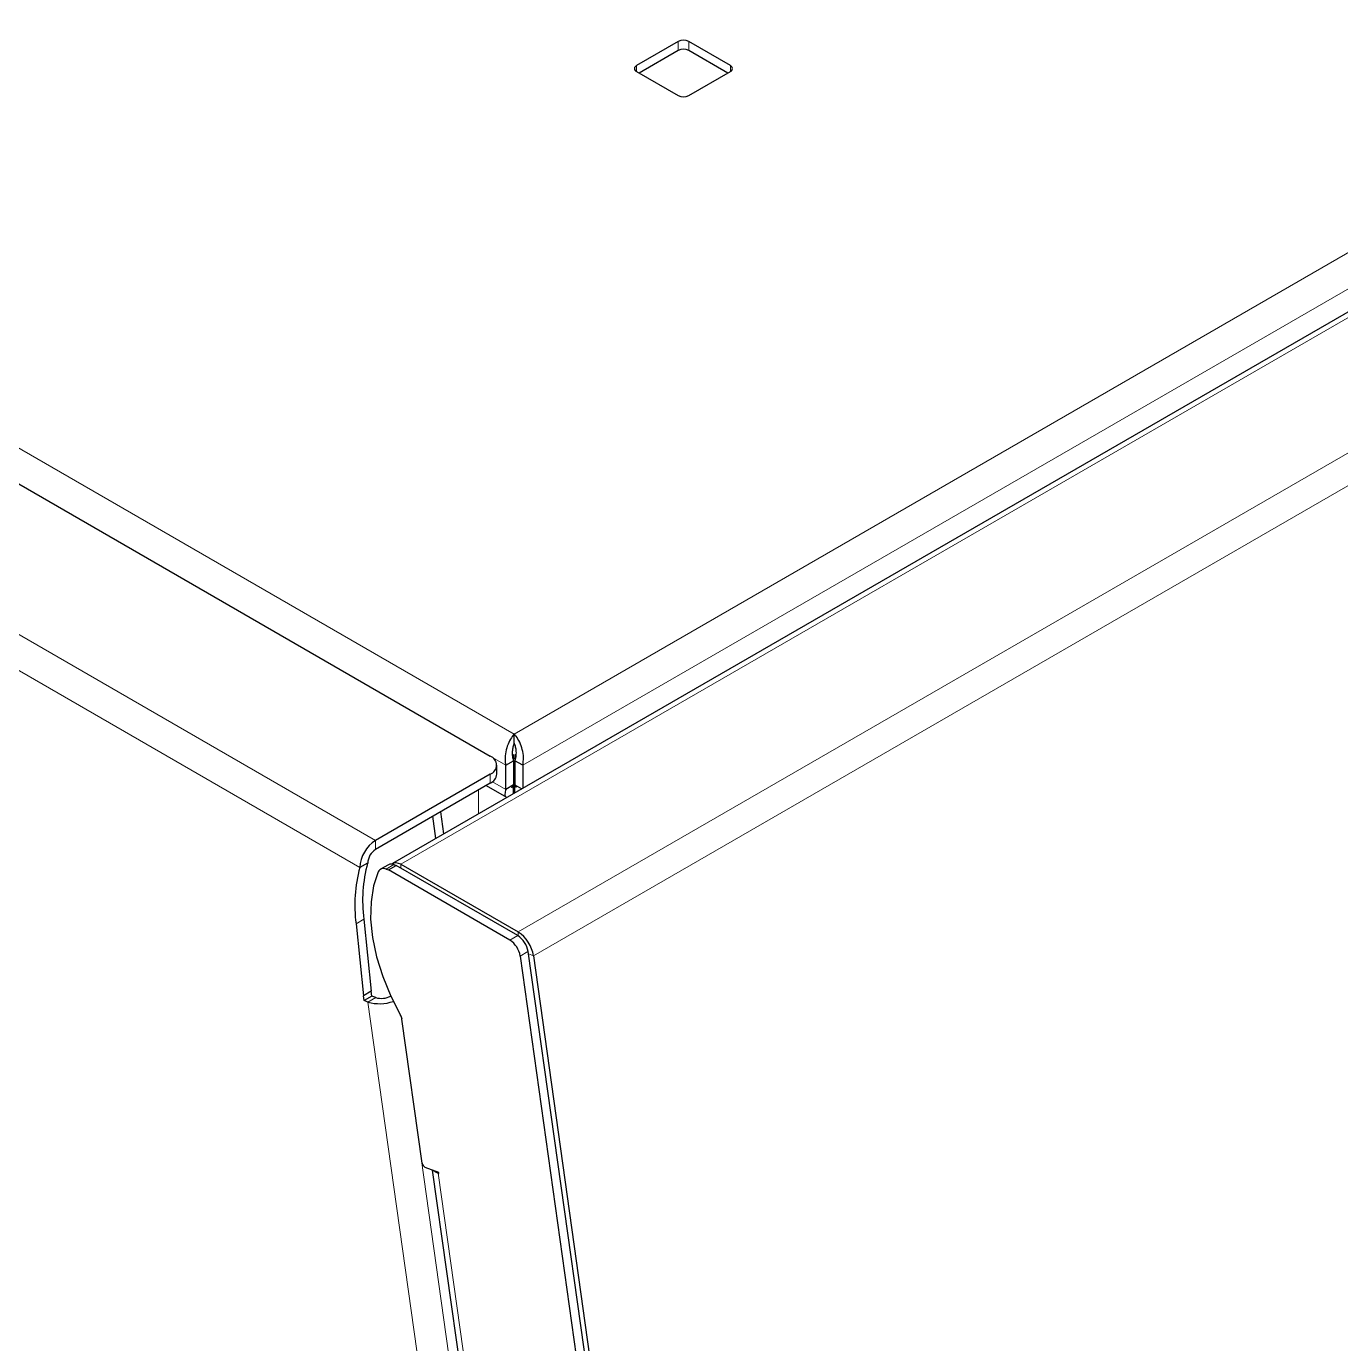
# Model space of a CAD drawing. Header units: millimetres. Extents: x -218071 to -203542, y 15363 to 51382.
# Drawn here: x -217056.16 to -217038.34, y 51013.95 to 51031.8 of the extents above; entities that cross this region are included whole.
import ezdxf

# ---------------------------------------------------------------- set-up
doc = ezdxf.new("R2010")
doc.units = ezdxf.units.MM
doc.header["$LTSCALE"] = 4
doc.layers.add('TPF-EQUIPEMENT', color=7, linetype='Continuous')

msp = doc.modelspace()

# ---------------------------------------------------------------- linework, layer by layer
at = {"layer": 'TPF-EQUIPEMENT', "color": 8, "linetype": 'Continuous', "lineweight": 18}
for p, q in [((-217119.746, 51062.725), (-217049.544, 51022.208)), ((-217051.426, 51020.767), (-217121.994, 51061.495)), ((-217051.638, 51020.4), (-217122.15, 51061.095)), ((-217049.544, 51022.208), (-217003.9, 51048.551)), ((-217051.082, 51020.443), (-217003.034, 51048.174)), ((-217049.428, 51021.785), (-217003.592, 51048.239)), ((-217049.492, 51019.526), (-217001.444, 51047.256)), ((-217049.283, 51019.203), (-217001.235, 51046.933)), ((-217047.32, 51031.474), (-217047.32, 51031.597)), ((-217047.179, 51031.474), (-217047.179, 51031.597)), ((-217047.886, 51031.189), (-217047.886, 51031.27)), ((-217046.613, 51031.189), (-217046.613, 51031.27)), ((-217049.66, 51021.785), (-217049.839, 51021.889)), ((-217049.87, 51021.542), (-217049.87, 51021.665)), ((-217049.84, 51021.563), (-217049.66, 51021.459)), ((-217050.028, 51021.127), (-217050.028, 51021.451)), ((-217051.426, 51020.644), (-217051.426, 51020.767)), ((-217051.175, 51020.439), (-217051.281, 51020.378)), ((-217051.082, 51020.391), (-217051.082, 51020.443)), ((-217051.583, 51019.699), (-217051.689, 51019.638)), ((-217049.492, 51019.474), (-217049.492, 51019.526)), ((-217049.603, 51019.415), (-217049.497, 51019.477)), ((-217049.358, 51019.261), (-217049.464, 51019.2)), ((-217049.283, 51019.203), (-217049.353, 51019.229)), ((-217051.422, 51018.638), (-217051.528, 51018.577)), ((-217043.025, 50957.978), (-217051.528, 51018.577)), ((-217051.071, 51018.364), (-217042.6, 50957.998)), ((-217050.566, 51016.264), (-217050.575, 51016.258)), ((-217050.575, 51016.258), (-217042.296, 50957.251))]:
    msp.add_line(p, q, dxfattribs=at)
at = {"layer": 'TPF-EQUIPEMENT', "color": 7, "linetype": 'Continuous', "lineweight": 25}
for p, q in [((-217120.12, 51062.454), (-217049.87, 51021.91)), ((-217003.147, 51048.185), (-217051.194, 51020.454)), ((-217047.32, 51031.597), (-217047.886, 51031.27)), ((-217046.613, 51031.27), (-217047.179, 51031.597)), ((-217047.32, 51031.474), (-217047.85, 51031.168)), ((-217046.648, 51031.168), (-217047.179, 51031.474)), ((-217047.886, 51031.189), (-217047.32, 51030.862)), ((-217047.179, 51030.862), (-217046.613, 51031.189)), ((-217049.544, 51022.086), (-217049.544, 51022.208)), ((-217049.66, 51021.785), (-217049.554, 51021.847)), ((-217049.57, 51021.937), (-217049.554, 51021.928)), ((-217049.554, 51021.847), (-217049.554, 51021.928)), ((-217049.534, 51021.872), (-217049.554, 51021.883)), ((-217049.554, 51021.847), (-217049.554, 51021.52)), ((-217049.534, 51021.928), (-217049.517, 51021.938)), ((-217049.534, 51021.928), (-217049.534, 51021.847)), ((-217049.428, 51021.785), (-217049.534, 51021.847)), ((-217049.534, 51021.847), (-217049.534, 51021.52)), ((-217049.87, 51021.665), (-217051.426, 51020.767)), ((-217049.782, 51021.665), (-217049.782, 51021.787)), ((-217049.66, 51021.459), (-217049.66, 51021.785)), ((-217049.428, 51021.785), (-217049.428, 51021.474)), ((-217049.87, 51021.542), (-217051.426, 51020.644)), ((-217049.925, 51021.51), (-217049.651, 51021.352)), ((-217049.554, 51021.52), (-217049.66, 51021.459)), ((-217049.534, 51021.627), (-217049.554, 51021.638)), ((-217049.554, 51021.401), (-217049.554, 51021.52)), ((-217049.554, 51021.52), (-217049.554, 51021.52)), ((-217049.534, 51021.52), (-217049.441, 51021.466)), ((-217049.534, 51021.413), (-217049.534, 51021.52)), ((-217049.534, 51021.52), (-217049.519, 51021.489)), ((-217049.534, 51021.52), (-217049.534, 51021.52)), ((-217049.554, 51021.422), (-217049.534, 51021.434)), ((-217050.499, 51020.856), (-217050.541, 51021.155)), ((-217050.605, 51020.795), (-217050.647, 51021.094)), ((-217051.532, 51020.461), (-217051.638, 51020.4)), ((-217051.25, 51020.437), (-217051.356, 51020.376)), ((-217051.251, 51020.367), (-217051.145, 51020.428)), ((-217051.175, 51020.439), (-217051.145, 51020.428)), ((-217049.497, 51019.477), (-217051.145, 51020.428)), ((-217051.082, 51020.443), (-217049.492, 51019.526)), ((-217051.281, 51020.378), (-217051.251, 51020.367)), ((-217049.603, 51019.415), (-217051.251, 51020.367)), ((-217051.583, 51019.699), (-217051.483, 51018.723)), ((-217051.689, 51019.638), (-217051.589, 51018.662)), ((-217049.464, 51019.2), (-217040.537, 50955.584)), ((-217049.358, 51019.261), (-217040.431, 50955.645)), ((-217049.283, 51019.203), (-217040.362, 50955.619)), ((-217051.483, 51018.723), (-217051.589, 51018.662)), ((-217051.58, 51018.596), (-217051.589, 51018.662)), ((-217051.474, 51018.657), (-217051.58, 51018.596)), ((-217051.474, 51018.657), (-217051.483, 51018.723)), ((-217051.422, 51018.638), (-217051.474, 51018.657)), ((-217051.528, 51018.577), (-217051.58, 51018.596)), ((-217050.792, 51016.393), (-217051.066, 51018.344)), ((-217050.567, 51016.268), (-217050.751, 51016.336)), ((-217050.655, 51016.3), (-217042.393, 50957.421)), ((-217050.575, 51016.258), (-217050.565, 51016.254)), ((-217050.565, 51016.254), (-217050.567, 51016.268))]:
    msp.add_line(p, q, dxfattribs=at)
at = {"layer": 'TPF-EQUIPEMENT', "color": 7, "linetype": 'Continuous', "lineweight": 25, "flags": 128}
for points in [[(-217051.082, 51020.443), (-217051.143, 51020.464), (-217051.194, 51020.454), (-217051.206, 51020.446)], [(-217051.387, 51020.34), (-217051.451, 51020.15), (-217051.486, 51019.936), (-217051.491, 51019.7), (-217051.466, 51019.449), (-217051.411, 51019.188), (-217051.328, 51018.922), (-217051.219, 51018.657), (-217051.085, 51018.398)], [(-217050.635, 51016.293), (-217050.612, 51016.276), (-217050.575, 51016.258)]]:
    msp.add_lwpolyline(points, dxfattribs=at)
at = {"layer": 'TPF-EQUIPEMENT', "color": 7, "linetype": 'Continuous', "lineweight": 25}
for centre, radius, start, end in [((-217047.249, 51031.46), 0.154, 62.616, 117.384), ((-217047.249, 51031.338), 0.154, 62.616, 117.384), ((-217047.87, 51031.229), 0.0436, 110.7714, 249.2286), ((-217046.629, 51031.229), 0.0436, 290.7714, 69.2286), ((-217047.249, 51030.999), 0.154, 242.616, 297.384), ((-217049.916, 51021.787), 0.131, 290.7714, 69.2286), ((-217049.932, 51021.68), 0.151, 294.3654, 354.301), ((-217051.177, 51020.379), 0.461, 122.6023, 177.3977), ((-217051.301, 51020.45), 0.23, 122.6023, 177.3977), ((-217049.673, 51019.952), 1.927, 164.706, 187.5546), ((-217051.211, 51020.358), 0.0885, 66.1373, 116.597), ((-217049.779, 51019.891), 1.927, 164.706, 187.5546), ((-217051.316, 51020.308), 0.0778, 63.0265, 156.0451), ((-217049.747, 51019.132), 0.469, 8.6874, 57.097), ((-217049.773, 51019.153), 0.313, 8.6874, 57.097), ((-217049.667, 51019.214), 0.313, 8.6874, 57.097), ((-217051.343, 51018.904), 0.278, 253.5724, 296.6498), ((-217051.371, 51019.113), 0.559, 253.7242, 289.4473), ((-217051.219, 51018.32), 0.155, 8.8273, 30.2472), ((-217050.718, 51016.403), 0.0746, 187.8366, 243.7914)]:
    msp.add_arc(centre, radius, start, end, dxfattribs=at)
for points, knots in [([(-217049.544, 51022.208), (-217049.562, 51022.187), (-217049.597, 51022.144), (-217049.641, 51022.048), (-217049.668, 51021.941), (-217049.672, 51021.851), (-217049.663, 51021.801), (-217049.66, 51021.785)], [0, 0, 0, 0, 0.223464, 0.446959, 0.670454, 0.893949, 1, 1, 1, 1]), ([(-217049.428, 51021.785), (-217049.423, 51021.82), (-217049.414, 51021.888), (-217049.432, 51021.999), (-217049.468, 51022.1), (-217049.51, 51022.17), (-217049.536, 51022.199), (-217049.544, 51022.208)], [0, 0, 0, 0, 0.223464, 0.446959, 0.670454, 0.893949, 1, 1, 1, 1]), ([(-217049.544, 51022.086), (-217049.551, 51022.069), (-217049.563, 51022.038), (-217049.573, 51021.972), (-217049.572, 51021.906), (-217049.56, 51021.866), (-217049.554, 51021.847)], [0, 0, 0, 0, 0.282308, 0.530618, 0.778849, 1, 1, 1, 1]), ([(-217049.534, 51021.847), (-217049.527, 51021.871), (-217049.514, 51021.917), (-217049.516, 51021.988), (-217049.528, 51022.046), (-217049.539, 51022.073), (-217049.544, 51022.086)], [0, 0, 0, 0, 0.282308, 0.530618, 0.778849, 1, 1, 1, 1]), ([(-217049.554, 51021.52), (-217049.562, 51021.509), (-217049.577, 51021.488), (-217049.577, 51021.479), (-217049.568, 51021.488), (-217049.558, 51021.51), (-217049.554, 51021.52)], [0, 0, 0, 0, 0.274281, 0.52925, 0.784165, 1, 1, 1, 1]), ([(-217049.513, 51021.483), (-217049.512, 51021.483), (-217049.509, 51021.48), (-217049.514, 51021.493), (-217049.528, 51021.512), (-217049.534, 51021.52)], [0, 0, 0, 0, 0.058781, 0.568459, 1, 1, 1, 1]), ([(-217049.66, 51021.459), (-217049.665, 51021.436), (-217049.675, 51021.392), (-217049.666, 51021.357), (-217049.652, 51021.355), (-217049.649, 51021.355)], [0, 0, 0, 0, 0.450905, 0.90189, 1, 1, 1, 1])]:
    msp.add_open_spline(points, degree=3, knots=knots, dxfattribs=at)

doc.saveas('drawing.dxf')
